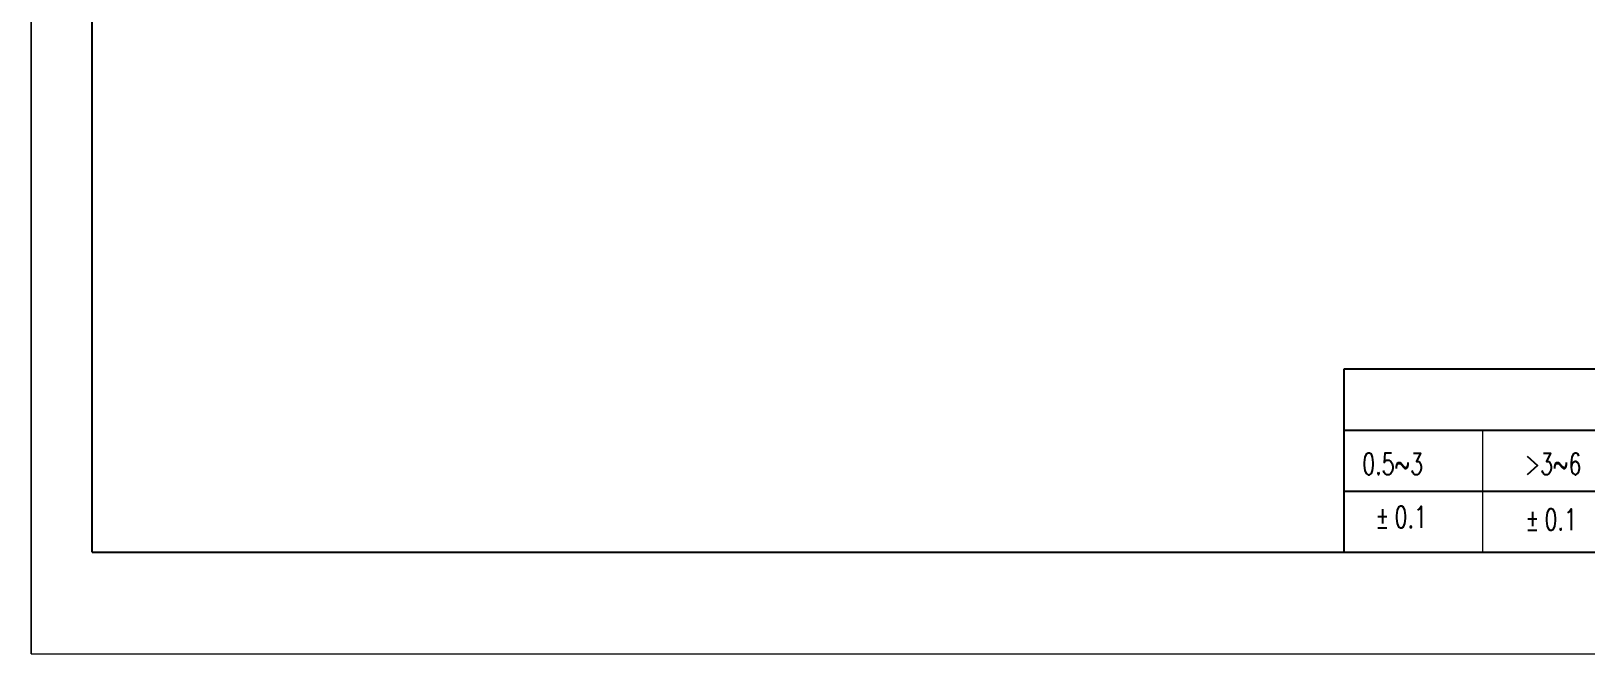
# Model space of a CAD drawing. Header units: millimetres. Extents: x 17243 to 30056, y 9468 to 18529.
# Drawn here: x 17243 to 21903, y 9468 to 11335 of the extents above; entities that cross this region are included whole.
import ezdxf

# ---------------------------------------------------------------- set-up
doc = ezdxf.new("R2010")
doc.units = ezdxf.units.MM
doc.layers.add('10', color=7, linetype='Continuous', lineweight=18)
doc.layers.add('9', color=7, linetype='Continuous', lineweight=18)
doc.styles.add('SLDTEXTSTYLE2', font='txt.shx', dxfattribs={"width": 0.7})

# ---------------------------------------------------------------- blocks, each defined once
blk = doc.blocks.new('SW_NOTE_0_6_1')
at = {"layer": '10', "color": 0, "char_height": 52.92, "attachment_point": 1, "style": 'SLDTEXTSTYLE2'}
for s, insert, width in [('%%P', (0, 68.2), 27.441), ('0.1', (47.3, 68.2), 77.75)]:
    blk.add_mtext(s, dxfattribs=dict(at, insert=insert, width=width))
blk = doc.blocks.new('SW_NOTE_0_7_1')
at = {"layer": '10', "color": 0, "char_height": 52.92, "attachment_point": 1, "style": 'SLDTEXTSTYLE2'}
for s, insert, width in [('%%P', (0, 68.2), 27.441), ('0.1', (47.3, 68.2), 77.75)]:
    blk.add_mtext(s, dxfattribs=dict(at, insert=insert, width=width))

msp = doc.modelspace()

# ---------------------------------------------------------------- linework, layer by layer
at = {"layer": '10', "linetype": 'Continuous', "lineweight": 25}
for p, q in [((17425.726, 9772.834), (17425.726, 18345.46)), ((21178.157, 9772.834), (21178.157, 10321.97)), ((17425.726, 9772.834), (21178.157, 9772.834)), ((21178.157, 9772.834), (29872.813, 9772.834))]:
    msp.add_line(p, q, dxfattribs=at)
at = {"layer": '10'}
for p, q in [((17242.681, 9467.758), (17242.681, 15874.347)), ((21593.394, 9772.834), (21593.394, 10138.925)), ((17242.681, 9467.758), (30055.858, 9467.758))]:
    msp.add_line(p, q, dxfattribs=at)
at = {"layer": '10', "lineweight": 25}
for p, q in [((21178.157, 10321.97), (27889.473, 10321.97)), ((21178.157, 10138.925), (26668.688, 10138.925)), ((21178.157, 9955.879), (27889.473, 9955.879))]:
    msp.add_line(p, q, dxfattribs=at)
at = {"layer": '9', "color": 7}
for p, q in [((17242.681, 18528.505), (17242.681, 9467.758)), ((17242.681, 9467.758), (30055.858, 9467.758))]:
    msp.add_line(p, q, dxfattribs=at)

# ---------------------------------------------------------------- block references
at = {"layer": '10', "xscale": 1.22030260782682, "yscale": 1.22030260782682, "zscale": 1.22030260782682}
for name, p in [('SW_NOTE_0_7_1', (21271.526, 9827.457)), ('SW_NOTE_0_6_1', (21720.943, 9819.958))]:
    msp.add_blockref(name, p, dxfattribs=at)

# ---------------------------------------------------------------- texts
at = {"layer": '10', "char_height": 64.5743, "attachment_point": 1, "style": 'SLDTEXTSTYLE2'}
for s, insert, width in [('0.5~3', (21232.629, 10069.67), 206.49953), ('>3~6', (21719.054, 10069.67), 189.75633)]:
    msp.add_mtext(s, dxfattribs=dict(at, insert=insert, width=width))

doc.saveas('drawing.dxf')
